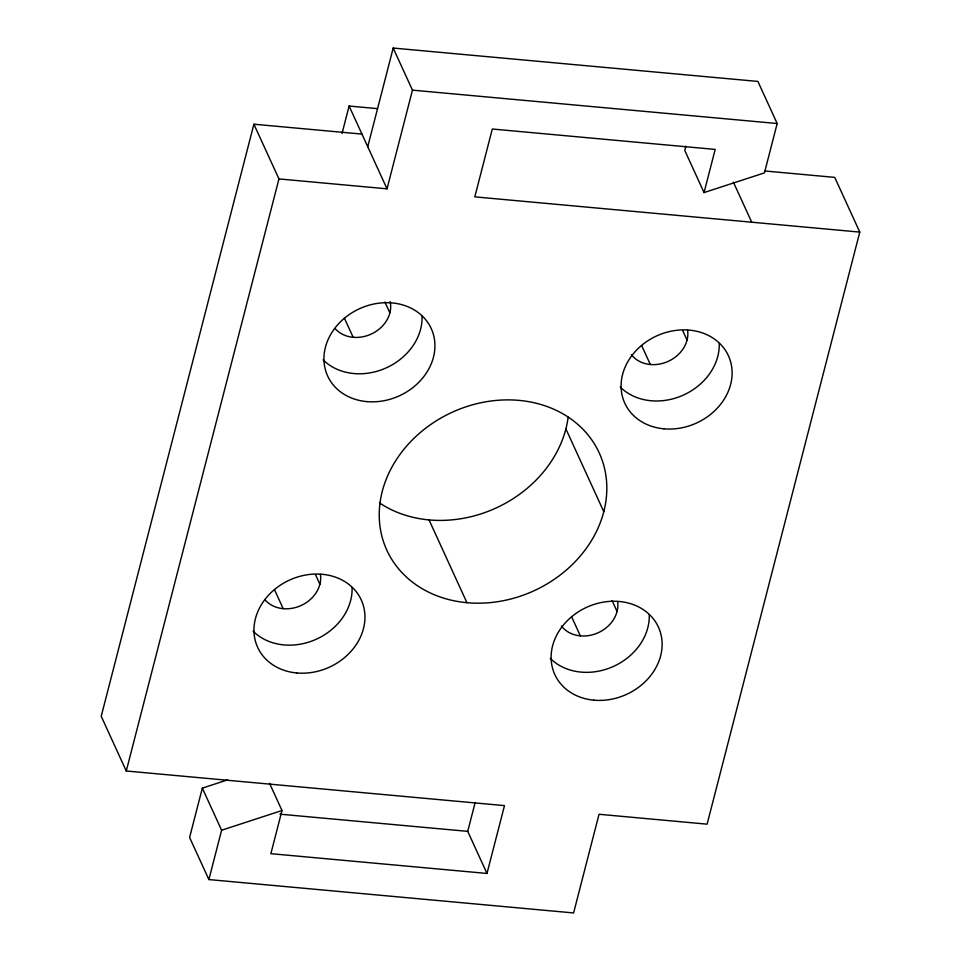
<?xml version="1.0" encoding="UTF-8"?>
<svg xmlns="http://www.w3.org/2000/svg" width="961" height="961" viewBox="0 0 961 961"><rect width="100%" height="100%" fill="white"/><g stroke="black" fill="none" stroke-linecap="round" stroke-linejoin="round"><path stroke-width="1.44" d="M361.961 134.096L253.896 124.209L101.217 716.281L126.263 770.998L504.489 805.618L486.987 873.453L270.87 853.68L281.993 810.507L269.56 783.347M126.263 770.998L278.954 178.926L253.896 124.209M342.032 133.483L349.107 106.034L377.517 108.641M227.613 779.876L202.339 788.128L189.605 837.475L208.885 879.567L573.597 912.95L599.039 814.267L707.104 824.166L859.783 232.094L834.737 177.377L765.16 171.01M367.739 146.733L393.193 48.05L757.905 81.433L777.173 123.525L764.451 172.872L704.053 192.584L684.785 150.493L685.902 146.18M208.885 879.567L221.607 830.232L202.339 788.128M278.954 178.926L387.019 188.824L412.461 90.142L393.193 48.05M486.987 873.453L467.719 831.361L475.166 802.495M704.053 192.584L715.188 149.423L492.308 129.014L474.818 196.861L859.783 232.094M221.607 830.232L281.993 810.507M412.461 90.142L777.173 123.525M279.915 814.171L467.719 831.361M733.387 182.158L751.73 222.207M682.706 330.596L687.043 340.086M641.636 345.516L650.333 364.507M565.885 428.894L603.796 511.684M612.097 600.601L617.07 611.46M349.107 106.034L387.019 188.824M571.663 616.878L580.348 635.87M384.905 302.042L389.878 312.89M344.47 318.319L353.167 337.311M429.038 519.901L466.938 602.691A116.798 98.178 -24.6 0 0 601.994 459.754A116.798 98.178 -24.6 0 0 410.143 442.192A116.798 98.178 -24.6 0 0 466.938 602.691M315.544 574.762L319.893 584.252M274.486 589.682L283.183 608.673M568.167 417.098A116.798 98.178 -24.6 0 1 495.648 508.189A116.798 98.178 -24.6 0 1 379.451 502.879M617.599 601.55A31.341 26.343 -24.6 0 1 597.658 632.975A31.341 26.343 -24.6 0 1 561.392 625.995M687.583 330.188A31.341 26.343 -24.6 0 1 667.643 361.612A31.341 26.343 -24.6 0 1 631.365 354.633M390.154 301.61A31.341 26.343 -24.6 0 1 371.967 333.719A31.341 26.343 -24.6 0 1 335.065 328.506M320.433 574.354A31.341 26.343 -24.6 0 1 301.237 605.442A31.341 26.343 -24.6 0 1 265.092 599.88M649.252 614.776A56.975 47.894 -24.6 0 1 612.83 666.706A56.975 47.894 -24.6 0 1 550.281 658.393M352.086 587.567A56.975 47.894 -24.6 0 1 315.664 639.509A56.975 47.894 -24.6 0 1 253.103 631.197M719.236 343.413A56.975 47.894 -24.6 0 1 682.815 395.343A56.975 47.894 -24.6 0 1 620.253 387.031M422.071 316.205A56.975 47.894 -24.6 0 1 385.637 368.147A56.975 47.894 -24.6 0 1 323.088 359.834M663.883 428.81A56.975 47.894 -24.6 0 0 729.759 359.078A56.975 47.894 -24.6 0 0 636.17 350.513A56.975 47.894 -24.6 0 0 663.883 428.81M366.706 401.602A56.975 47.894 -24.6 0 0 432.582 331.881A56.975 47.894 -24.6 0 0 339.005 323.316A56.975 47.894 -24.6 0 0 366.706 401.602M593.898 700.173A56.975 47.894 -24.6 0 0 659.775 630.44A56.975 47.894 -24.6 0 0 566.197 621.875A56.975 47.894 -24.6 0 0 593.898 700.173M296.733 672.964A56.975 47.894 -24.6 0 0 362.609 603.244A56.975 47.894 -24.6 0 0 269.02 594.679A56.975 47.894 -24.6 0 0 296.733 672.964"/></g></svg>
